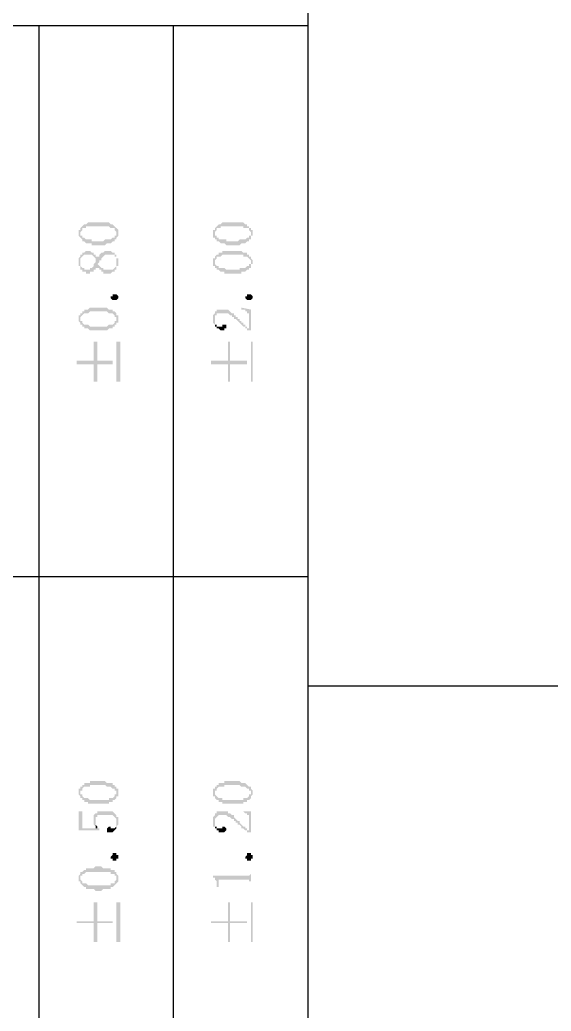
# Model space of a CAD drawing. Header units: inches. Extents: x 3613 to 8393, y -2205 to -794.
# Drawn here: x 7985.95 to 7998.61, y -1090.53 to -1066.9 of the extents above; entities that cross this region are included whole.
import ezdxf

# ---------------------------------------------------------------- set-up
doc = ezdxf.new("R2010")
doc.units = ezdxf.units.IN
doc.header["$MEASUREMENT"] = 0

msp = doc.modelspace()

# ---------------------------------------------------------------- hatches: boundary and pattern name
at = {"transparency": 33554559}
for points in [[(7987.349, -1072.003), (7987.349, -1072.048), (7987.394, -1072.093), (7987.394, -1072.003), (7987.394, -1071.958), (7987.394, -1071.958), (7987.439, -1071.912), (7987.439, -1071.867), (7987.529, -1071.867), (7987.529, -1071.822), (7988.071, -1071.822), (7988.116, -1071.867), (7988.206, -1071.867), (7988.206, -1071.912), (7988.206, -1071.912), (7988.252, -1071.958), (7988.252, -1072.003), (7988.252, -1071.867), (7988.252, -1071.867), (7988.206, -1071.822), (7988.206, -1071.822), (7988.161, -1071.777), (7988.116, -1071.777), (7988.071, -1071.732), (7987.575, -1071.732), (7987.529, -1071.777), (7987.484, -1071.777), (7987.439, -1071.822), (7987.439, -1071.822), (7987.394, -1071.867), (7987.394, -1071.912), (7987.349, -1071.912), (7987.349, -1071.958), (7987.349, -1071.958)], [(7987.394, -1072.093), (7987.439, -1072.138), (7987.439, -1072.183), (7987.484, -1072.183), (7987.529, -1072.228), (7987.665, -1072.228), (7987.665, -1072.274), (7987.981, -1072.274), (7988.026, -1072.228), (7988.116, -1072.228), (7988.161, -1072.183), (7988.206, -1072.183), (7988.206, -1072.138), (7988.252, -1072.138), (7988.252, -1072.093), (7988.252, -1072.093), (7988.297, -1072.048), (7988.297, -1072.003), (7988.297, -1071.958), (7988.297, -1071.912), (7988.297, -1071.912), (7988.252, -1071.867), (7988.252, -1072.003), (7988.252, -1072.048), (7988.206, -1072.048), (7988.206, -1072.093), (7988.161, -1072.093), (7988.116, -1072.138), (7987.981, -1072.138), (7987.936, -1072.183), (7987.665, -1072.183), (7987.665, -1072.138), (7987.529, -1072.138), (7987.484, -1072.093), (7987.439, -1072.093), (7987.439, -1072.048), (7987.394, -1072.048), (7987.394, -1072.003), (7987.394, -1072.003)], [(7990.553, -1072.003), (7990.553, -1072.093), (7990.598, -1072.093), (7990.598, -1072.003), (7990.598, -1071.958), (7990.598, -1071.958), (7990.644, -1071.912), (7990.644, -1071.867), (7990.734, -1071.867), (7990.734, -1071.822), (7991.275, -1071.822), (7991.275, -1071.867), (7991.411, -1071.867), (7991.411, -1071.912), (7991.411, -1071.912), (7991.456, -1071.958), (7991.456, -1072.003), (7991.456, -1071.867), (7991.411, -1071.867), (7991.411, -1071.822), (7991.366, -1071.822), (7991.366, -1071.777), (7991.321, -1071.777), (7991.275, -1071.732), (7990.779, -1071.732), (7990.734, -1071.777), (7990.689, -1071.777), (7990.644, -1071.822), (7990.644, -1071.822), (7990.598, -1071.867), (7990.598, -1071.912), (7990.553, -1071.912), (7990.553, -1071.958), (7990.553, -1071.958)], [(7990.598, -1072.093), (7990.598, -1072.138), (7990.644, -1072.138), (7990.644, -1072.183), (7990.689, -1072.183), (7990.734, -1072.228), (7990.824, -1072.228), (7990.869, -1072.274), (7991.185, -1072.274), (7991.23, -1072.228), (7991.321, -1072.228), (7991.366, -1072.183), (7991.411, -1072.183), (7991.411, -1072.138), (7991.456, -1072.138), (7991.456, -1072.093), (7991.456, -1072.048), (7991.501, -1072.048), (7991.501, -1072.003), (7991.501, -1071.958), (7991.501, -1071.912), (7991.456, -1071.912), (7991.456, -1071.867), (7991.456, -1072.003), (7991.456, -1072.048), (7991.411, -1072.048), (7991.411, -1072.093), (7991.366, -1072.093), (7991.321, -1072.138), (7991.185, -1072.138), (7991.14, -1072.183), (7990.869, -1072.183), (7990.869, -1072.138), (7990.689, -1072.138), (7990.689, -1072.093), (7990.644, -1072.093), (7990.644, -1072.048), (7990.598, -1072.048), (7990.598, -1072.003), (7990.598, -1072.003)], [(7987.349, -1072.68), (7987.349, -1072.77), (7987.394, -1072.77), (7987.394, -1072.815), (7987.394, -1072.86), (7987.439, -1072.86), (7987.439, -1072.905), (7987.529, -1072.905), (7987.529, -1072.95), (7987.62, -1072.95), (7987.62, -1072.905), (7987.71, -1072.905), (7987.71, -1072.86), (7987.755, -1072.86), (7987.755, -1072.815), (7987.8, -1072.815), (7987.8, -1072.77), (7987.8, -1072.815), (7987.8, -1072.725), (7987.8, -1072.725), (7987.845, -1072.68), (7987.845, -1072.635), (7987.89, -1072.635), (7987.89, -1072.589), (7987.89, -1072.589), (7987.936, -1072.544), (7987.936, -1072.544), (7987.981, -1072.499), (7988.206, -1072.499), (7988.206, -1072.544), (7988.252, -1072.544), (7988.252, -1072.635), (7988.252, -1072.815), (7988.252, -1072.77), (7988.297, -1072.77), (7988.297, -1072.725), (7988.297, -1072.635), (7988.297, -1072.589), (7988.252, -1072.589), (7988.252, -1072.544), (7988.252, -1072.499), (7988.206, -1072.499), (7988.206, -1072.454), (7988.161, -1072.454), (7988.116, -1072.409), (7987.981, -1072.409), (7987.936, -1072.454), (7987.89, -1072.454), (7987.845, -1072.499), (7987.845, -1072.544), (7987.8, -1072.544), (7987.8, -1072.589), (7987.8, -1072.544), (7987.755, -1072.635), (7987.755, -1072.68), (7987.755, -1072.68), (7987.71, -1072.725), (7987.71, -1072.77), (7987.71, -1072.77), (7987.665, -1072.815), (7987.62, -1072.815), (7987.62, -1072.86), (7987.484, -1072.86), (7987.484, -1072.815), (7987.439, -1072.815), (7987.394, -1072.77), (7987.394, -1072.725), (7987.394, -1072.544), (7987.394, -1072.544), (7987.349, -1072.589), (7987.349, -1072.635), (7987.349, -1072.635)], [(7987.394, -1072.544), (7987.394, -1072.68), (7987.394, -1072.635), (7987.394, -1072.589), (7987.394, -1072.589), (7987.439, -1072.544), (7987.439, -1072.544), (7987.484, -1072.499), (7987.665, -1072.499), (7987.71, -1072.544), (7987.71, -1072.544), (7987.755, -1072.589), (7987.755, -1072.635), (7987.8, -1072.544), (7987.755, -1072.544), (7987.755, -1072.499), (7987.71, -1072.499), (7987.71, -1072.454), (7987.665, -1072.454), (7987.62, -1072.409), (7987.529, -1072.409), (7987.484, -1072.454), (7987.439, -1072.454), (7987.439, -1072.499), (7987.394, -1072.499)], [(7990.553, -1072.68), (7990.553, -1072.725), (7990.553, -1072.77), (7990.598, -1072.77), (7990.598, -1072.815), (7990.598, -1072.68), (7990.598, -1072.635), (7990.598, -1072.635), (7990.644, -1072.589), (7990.644, -1072.544), (7990.734, -1072.544), (7990.779, -1072.499), (7991.275, -1072.499), (7991.275, -1072.544), (7991.366, -1072.544), (7991.411, -1072.589), (7991.411, -1072.589), (7991.456, -1072.635), (7991.456, -1072.68), (7991.456, -1072.544), (7991.411, -1072.544), (7991.411, -1072.499), (7991.366, -1072.499), (7991.366, -1072.454), (7991.275, -1072.454), (7991.23, -1072.409), (7990.779, -1072.409), (7990.779, -1072.454), (7990.689, -1072.454), (7990.689, -1072.499), (7990.644, -1072.499), (7990.598, -1072.544), (7990.598, -1072.589), (7990.553, -1072.589), (7990.553, -1072.635), (7990.553, -1072.635)], [(7990.598, -1072.815), (7990.644, -1072.815), (7990.644, -1072.86), (7990.689, -1072.86), (7990.734, -1072.905), (7990.824, -1072.905), (7990.824, -1072.95), (7991.23, -1072.95), (7991.23, -1072.905), (7991.321, -1072.905), (7991.366, -1072.86), (7991.411, -1072.86), (7991.411, -1072.815), (7991.456, -1072.815), (7991.456, -1072.77), (7991.456, -1072.725), (7991.501, -1072.725), (7991.501, -1072.68), (7991.501, -1072.635), (7991.501, -1072.635), (7991.456, -1072.589), (7991.456, -1072.544), (7991.456, -1072.68), (7991.456, -1072.725), (7991.411, -1072.725), (7991.411, -1072.77), (7991.366, -1072.77), (7991.321, -1072.815), (7991.185, -1072.815), (7991.185, -1072.86), (7990.869, -1072.86), (7990.824, -1072.815), (7990.689, -1072.815), (7990.689, -1072.77), (7990.644, -1072.77), (7990.598, -1072.725), (7990.598, -1072.68), (7990.598, -1072.68)], [(7987.8, -1072.815), (7987.845, -1072.815), (7987.845, -1072.86), (7987.89, -1072.86), (7987.89, -1072.905), (7987.936, -1072.905), (7987.936, -1072.95), (7988.116, -1072.95), (7988.161, -1072.905), (7988.206, -1072.905), (7988.206, -1072.86), (7988.252, -1072.86), (7988.252, -1072.815), (7988.252, -1072.68), (7988.252, -1072.77), (7988.252, -1072.77), (7988.206, -1072.815), (7988.206, -1072.815), (7988.161, -1072.86), (7987.936, -1072.86), (7987.936, -1072.815), (7987.89, -1072.815), (7987.845, -1072.77), (7987.845, -1072.77), (7987.8, -1072.725)], [(7988.297, -1073.537), (7988.297, -1073.537), (7988.252, -1073.582), (7988.161, -1073.582), (7988.116, -1073.537), (7988.116, -1073.492), (7988.161, -1073.492), (7988.161, -1073.447), (7988.252, -1073.447), (7988.297, -1073.492), (7988.297, -1073.537)], [(7991.501, -1073.537), (7991.501, -1073.537), (7991.456, -1073.582), (7991.366, -1073.582), (7991.321, -1073.537), (7991.321, -1073.492), (7991.366, -1073.492), (7991.366, -1073.447), (7991.456, -1073.447), (7991.501, -1073.492), (7991.501, -1073.537)], [(7987.349, -1074.034), (7987.349, -1074.079), (7987.349, -1074.079), (7987.394, -1074.124), (7987.394, -1074.169), (7987.394, -1074.034), (7987.394, -1073.989), (7987.394, -1073.989), (7987.439, -1073.943), (7987.439, -1073.943), (7987.484, -1073.898), (7987.575, -1073.898), (7987.62, -1073.853), (7988.026, -1073.853), (7988.071, -1073.898), (7988.161, -1073.898), (7988.206, -1073.943), (7988.206, -1073.989), (7988.252, -1073.989), (7988.252, -1074.034), (7988.252, -1073.898), (7988.252, -1073.898), (7988.206, -1073.853), (7988.161, -1073.853), (7988.161, -1073.808), (7988.071, -1073.808), (7988.026, -1073.763), (7987.62, -1073.763), (7987.575, -1073.808), (7987.484, -1073.808), (7987.484, -1073.853), (7987.439, -1073.853), (7987.439, -1073.898), (7987.394, -1073.898), (7987.394, -1073.943), (7987.349, -1073.943), (7987.349, -1073.989), (7987.349, -1073.989)], [(7990.553, -1074.034), (7990.553, -1074.079), (7990.553, -1074.124), (7990.553, -1074.124), (7990.598, -1074.169), (7990.598, -1074.034), (7990.598, -1073.943), (7990.644, -1073.943), (7990.644, -1073.898), (7990.914, -1073.898), (7990.959, -1073.943), (7991.005, -1073.943), (7991.005, -1073.989), (7991.05, -1073.989), (7991.05, -1074.034), (7991.095, -1074.034), (7991.14, -1074.079), (7991.14, -1074.079), (7991.185, -1074.124), (7991.185, -1074.124), (7991.23, -1074.169), (7991.23, -1074.169), (7991.275, -1074.214), (7991.321, -1074.214), (7991.321, -1074.259), (7991.366, -1074.259), (7991.366, -1074.304), (7991.411, -1074.304), (7991.411, -1074.259), (7991.366, -1074.259), (7991.366, -1074.214), (7991.321, -1074.214), (7991.321, -1074.169), (7991.275, -1074.169), (7991.275, -1074.124), (7991.23, -1074.124), (7991.23, -1074.079), (7991.185, -1074.079), (7991.185, -1074.034), (7991.14, -1074.034), (7991.14, -1073.989), (7991.095, -1073.989), (7991.095, -1073.943), (7991.05, -1073.943), (7991.05, -1073.898), (7991.005, -1073.898), (7990.959, -1073.853), (7990.959, -1073.853), (7990.914, -1073.808), (7990.644, -1073.808), (7990.644, -1073.853), (7990.598, -1073.853), (7990.598, -1073.898), (7990.598, -1073.898), (7990.553, -1073.943), (7990.553, -1073.989), (7990.553, -1073.989)], [(7991.23, -1073.763), (7991.23, -1073.808), (7991.321, -1073.808), (7991.321, -1073.853), (7991.366, -1073.853), (7991.366, -1073.898), (7991.411, -1073.898), (7991.411, -1074.304), (7991.456, -1074.304), (7991.456, -1073.808)], [(7987.394, -1074.169), (7987.439, -1074.169), (7987.439, -1074.214), (7987.484, -1074.214), (7987.484, -1074.259), (7987.575, -1074.259), (7987.62, -1074.304), (7988.026, -1074.304), (7988.071, -1074.259), (7988.161, -1074.259), (7988.161, -1074.214), (7988.206, -1074.214), (7988.206, -1074.169), (7988.252, -1074.169), (7988.252, -1074.124), (7988.297, -1074.124), (7988.297, -1074.079), (7988.297, -1074.034), (7988.297, -1073.989), (7988.297, -1073.943), (7988.252, -1073.943), (7988.252, -1073.898), (7988.252, -1074.034), (7988.252, -1074.079), (7988.206, -1074.079), (7988.206, -1074.124), (7988.206, -1074.124), (7988.161, -1074.169), (7988.071, -1074.169), (7988.026, -1074.214), (7987.62, -1074.214), (7987.575, -1074.169), (7987.484, -1074.169), (7987.439, -1074.124), (7987.439, -1074.079), (7987.394, -1074.079), (7987.394, -1074.034), (7987.394, -1074.034)], [(7990.598, -1074.169), (7990.598, -1074.214), (7990.644, -1074.214), (7990.644, -1074.259), (7990.689, -1074.259), (7990.734, -1074.304), (7990.824, -1074.304), (7990.824, -1074.259), (7990.869, -1074.259), (7990.869, -1074.214), (7990.869, -1074.169), (7990.779, -1074.169), (7990.779, -1074.214), (7990.644, -1074.214), (7990.644, -1074.169), (7990.598, -1074.169), (7990.598, -1074.124), (7990.598, -1074.034)], [(7987.304, -1075.027), (7987.304, -1075.117), (7987.71, -1075.117), (7987.71, -1075.523), (7987.8, -1075.523), (7987.8, -1075.117), (7988.161, -1075.117), (7988.161, -1075.027), (7987.8, -1075.027), (7987.8, -1074.575), (7987.71, -1074.575), (7987.71, -1075.027)], [(7988.342, -1075.523), (7988.342, -1074.575), (7988.252, -1074.575), (7988.252, -1075.523)], [(7990.508, -1075.027), (7990.508, -1075.117), (7990.914, -1075.117), (7990.914, -1075.523), (7990.959, -1075.523), (7990.959, -1075.117), (7991.366, -1075.117), (7991.366, -1075.027), (7990.959, -1075.027), (7990.959, -1074.575), (7990.914, -1074.575), (7990.914, -1075.027)], [(7991.501, -1075.523), (7991.501, -1074.575), (7991.456, -1074.575), (7991.456, -1075.523)], [(7987.349, -1085.317), (7987.349, -1085.362), (7987.349, -1085.362), (7987.394, -1085.407), (7987.394, -1085.452), (7987.394, -1085.317), (7987.394, -1085.272), (7987.439, -1085.272), (7987.439, -1085.226), (7987.439, -1085.226), (7987.484, -1085.181), (7987.62, -1085.181), (7987.62, -1085.136), (7987.981, -1085.136), (7988.026, -1085.181), (7988.116, -1085.181), (7988.161, -1085.226), (7988.206, -1085.226), (7988.206, -1085.272), (7988.252, -1085.272), (7988.252, -1085.317), (7988.252, -1085.181), (7988.206, -1085.181), (7988.206, -1085.136), (7988.161, -1085.136), (7988.161, -1085.091), (7988.026, -1085.091), (7987.981, -1085.046), (7987.62, -1085.046), (7987.62, -1085.091), (7987.484, -1085.091), (7987.484, -1085.136), (7987.439, -1085.136), (7987.439, -1085.181), (7987.394, -1085.181), (7987.394, -1085.226), (7987.349, -1085.226)], [(7990.553, -1085.317), (7990.553, -1085.362), (7990.553, -1085.407), (7990.598, -1085.407), (7990.598, -1085.452), (7990.598, -1085.317), (7990.598, -1085.272), (7990.644, -1085.272), (7990.644, -1085.226), (7990.644, -1085.226), (7990.689, -1085.181), (7990.824, -1085.181), (7990.824, -1085.136), (7991.185, -1085.136), (7991.23, -1085.181), (7991.321, -1085.181), (7991.366, -1085.226), (7991.411, -1085.226), (7991.411, -1085.272), (7991.456, -1085.272), (7991.456, -1085.317), (7991.456, -1085.181), (7991.411, -1085.181), (7991.366, -1085.136), (7991.366, -1085.136), (7991.321, -1085.091), (7991.23, -1085.091), (7991.185, -1085.046), (7990.824, -1085.046), (7990.824, -1085.091), (7990.689, -1085.091), (7990.689, -1085.136), (7990.644, -1085.136), (7990.644, -1085.181), (7990.598, -1085.181), (7990.598, -1085.226), (7990.553, -1085.226)], [(7987.394, -1085.452), (7987.439, -1085.452), (7987.439, -1085.497), (7987.484, -1085.497), (7987.484, -1085.542), (7987.575, -1085.542), (7987.575, -1085.587), (7988.071, -1085.587), (7988.071, -1085.542), (7988.161, -1085.542), (7988.161, -1085.497), (7988.206, -1085.497), (7988.252, -1085.452), (7988.252, -1085.407), (7988.297, -1085.407), (7988.297, -1085.362), (7988.297, -1085.317), (7988.297, -1085.272), (7988.297, -1085.226), (7988.252, -1085.226), (7988.252, -1085.181), (7988.252, -1085.362), (7988.206, -1085.362), (7988.206, -1085.407), (7988.206, -1085.407), (7988.161, -1085.452), (7988.071, -1085.452), (7988.071, -1085.497), (7987.62, -1085.497), (7987.575, -1085.452), (7987.484, -1085.452), (7987.439, -1085.407), (7987.439, -1085.362), (7987.394, -1085.362), (7987.394, -1085.317)], [(7990.598, -1085.452), (7990.598, -1085.452), (7990.644, -1085.497), (7990.689, -1085.497), (7990.689, -1085.542), (7990.779, -1085.542), (7990.779, -1085.587), (7991.275, -1085.587), (7991.275, -1085.542), (7991.366, -1085.542), (7991.366, -1085.497), (7991.411, -1085.497), (7991.456, -1085.452), (7991.456, -1085.407), (7991.456, -1085.407), (7991.501, -1085.362), (7991.501, -1085.317), (7991.501, -1085.272), (7991.501, -1085.272), (7991.456, -1085.226), (7991.456, -1085.181), (7991.456, -1085.362), (7991.411, -1085.362), (7991.411, -1085.407), (7991.411, -1085.407), (7991.366, -1085.452), (7991.275, -1085.452), (7991.275, -1085.497), (7990.779, -1085.497), (7990.779, -1085.452), (7990.689, -1085.452), (7990.644, -1085.407), (7990.644, -1085.407), (7990.598, -1085.362), (7990.598, -1085.317)], [(7987.349, -1085.768), (7987.349, -1086.219), (7987.845, -1086.219), (7987.845, -1086.174), (7987.439, -1086.174), (7987.439, -1085.768)], [(7987.71, -1085.994), (7987.71, -1086.039), (7987.71, -1086.084), (7987.71, -1086.084), (7987.755, -1086.129), (7987.755, -1085.994), (7987.755, -1085.949), (7987.755, -1085.903), (7987.8, -1085.903), (7987.8, -1085.858), (7988.161, -1085.858), (7988.206, -1085.903), (7988.206, -1085.903), (7988.252, -1085.949), (7988.252, -1086.129), (7988.252, -1086.129), (7988.297, -1086.084), (7988.297, -1086.039), (7988.297, -1085.949), (7988.297, -1085.903), (7988.252, -1085.903), (7988.252, -1085.858), (7988.252, -1085.858), (7988.206, -1085.813), (7988.206, -1085.813), (7988.161, -1085.768), (7987.8, -1085.768), (7987.8, -1085.813), (7987.755, -1085.813), (7987.71, -1085.858), (7987.71, -1085.903), (7987.71, -1085.949)], [(7990.553, -1085.994), (7990.553, -1086.039), (7990.553, -1086.129), (7990.598, -1086.129), (7990.598, -1085.994), (7990.598, -1085.949), (7990.598, -1085.949), (7990.644, -1085.903), (7990.644, -1085.903), (7990.689, -1085.858), (7990.869, -1085.858), (7990.914, -1085.903), (7990.959, -1085.903), (7991.005, -1085.949), (7991.05, -1085.949), (7991.05, -1085.994), (7991.095, -1085.994), (7991.095, -1086.039), (7991.14, -1086.039), (7991.14, -1086.084), (7991.185, -1086.084), (7991.23, -1086.129), (7991.23, -1086.174), (7991.275, -1086.174), (7991.321, -1086.219), (7991.366, -1086.219), (7991.366, -1086.264), (7991.411, -1086.264), (7991.411, -1086.219), (7991.366, -1086.219), (7991.366, -1086.174), (7991.321, -1086.174), (7991.321, -1086.129), (7991.275, -1086.129), (7991.23, -1086.084), (7991.23, -1086.084), (7991.185, -1086.039), (7991.185, -1085.994), (7991.14, -1085.994), (7991.095, -1085.949), (7991.095, -1085.949), (7991.05, -1085.903), (7991.05, -1085.858), (7991.005, -1085.858), (7990.959, -1085.813), (7990.914, -1085.813), (7990.914, -1085.768), (7990.644, -1085.768), (7990.644, -1085.813), (7990.598, -1085.813), (7990.598, -1085.858), (7990.598, -1085.858), (7990.553, -1085.903)], [(7991.23, -1085.768), (7991.275, -1085.768), (7991.321, -1085.813), (7991.366, -1085.813), (7991.366, -1085.858), (7991.411, -1085.858), (7991.411, -1086.264), (7991.456, -1086.264), (7991.456, -1085.768)], [(7987.755, -1086.129), (7987.755, -1086.174), (7987.8, -1086.174), (7987.8, -1086.129), (7987.8, -1086.129), (7987.755, -1086.084), (7987.755, -1086.039), (7987.755, -1085.994)], [(7988.026, -1086.219), (7988.026, -1086.264), (7988.161, -1086.264), (7988.206, -1086.219), (7988.206, -1086.219), (7988.252, -1086.174), (7988.252, -1086.039), (7988.252, -1086.084), (7988.252, -1086.129), (7988.252, -1086.129), (7988.206, -1086.174), (7988.116, -1086.174), (7988.116, -1086.129), (7988.071, -1086.129), (7988.026, -1086.174), (7988.026, -1086.174)], [(7990.598, -1086.129), (7990.598, -1086.174), (7990.644, -1086.174), (7990.644, -1086.219), (7990.689, -1086.219), (7990.689, -1086.264), (7990.824, -1086.264), (7990.869, -1086.219), (7990.869, -1086.174), (7990.869, -1086.174), (7990.824, -1086.129), (7990.779, -1086.129), (7990.779, -1086.174), (7990.644, -1086.174), (7990.644, -1086.129), (7990.598, -1086.129), (7990.598, -1086.084), (7990.598, -1086.039), (7990.598, -1086.039)], [(7988.297, -1086.851), (7988.297, -1086.896), (7988.252, -1086.896), (7988.252, -1086.941), (7988.161, -1086.941), (7988.161, -1086.896), (7988.116, -1086.896), (7988.116, -1086.851), (7988.116, -1086.851), (7988.161, -1086.806), (7988.161, -1086.761), (7988.252, -1086.761), (7988.252, -1086.806), (7988.297, -1086.806), (7988.297, -1086.851)], [(7991.501, -1086.851), (7991.501, -1086.896), (7991.456, -1086.896), (7991.456, -1086.941), (7991.366, -1086.941), (7991.366, -1086.896), (7991.321, -1086.896), (7991.321, -1086.851), (7991.321, -1086.851), (7991.366, -1086.806), (7991.366, -1086.761), (7991.456, -1086.761), (7991.456, -1086.806), (7991.501, -1086.806), (7991.501, -1086.851)], [(7987.349, -1087.348), (7987.349, -1087.393), (7987.349, -1087.438), (7987.394, -1087.438), (7987.394, -1087.483), (7987.394, -1087.348), (7987.394, -1087.303), (7987.439, -1087.303), (7987.439, -1087.257), (7987.484, -1087.257), (7987.529, -1087.212), (7988.116, -1087.212), (7988.116, -1087.257), (7988.206, -1087.257), (7988.206, -1087.303), (7988.252, -1087.303), (7988.252, -1087.348), (7988.252, -1087.212), (7988.206, -1087.212), (7988.206, -1087.167), (7988.116, -1087.167), (7988.116, -1087.122), (7987.936, -1087.122), (7987.89, -1087.077), (7987.755, -1087.077), (7987.71, -1087.122), (7987.529, -1087.122), (7987.529, -1087.167), (7987.484, -1087.167), (7987.439, -1087.212), (7987.394, -1087.212), (7987.394, -1087.257), (7987.394, -1087.257), (7987.349, -1087.303)], [(7987.394, -1087.483), (7987.439, -1087.528), (7987.439, -1087.528), (7987.484, -1087.573), (7987.529, -1087.573), (7987.529, -1087.618), (7987.71, -1087.618), (7987.755, -1087.664), (7987.89, -1087.664), (7987.936, -1087.618), (7988.116, -1087.618), (7988.116, -1087.573), (7988.161, -1087.573), (7988.206, -1087.528), (7988.206, -1087.528), (7988.252, -1087.483), (7988.252, -1087.483), (7988.297, -1087.438), (7988.297, -1087.348), (7988.297, -1087.303), (7988.297, -1087.303), (7988.252, -1087.257), (7988.252, -1087.393), (7988.252, -1087.393), (7988.206, -1087.438), (7988.206, -1087.483), (7988.116, -1087.483), (7988.116, -1087.528), (7987.575, -1087.528), (7987.529, -1087.483), (7987.439, -1087.483), (7987.439, -1087.438), (7987.439, -1087.438), (7987.394, -1087.393), (7987.394, -1087.348)], [(7990.553, -1087.303), (7990.553, -1087.348), (7990.598, -1087.348), (7990.598, -1087.393), (7990.598, -1087.393), (7990.644, -1087.438), (7990.644, -1087.573), (7990.689, -1087.573), (7990.689, -1087.438), (7990.689, -1087.393), (7991.411, -1087.393), (7991.411, -1087.438), (7991.456, -1087.438), (7991.456, -1087.573), (7991.456, -1087.167), (7991.456, -1087.257), (7991.456, -1087.257), (7991.411, -1087.303), (7991.366, -1087.303)], [(7987.304, -1088.386), (7987.304, -1088.431), (7987.71, -1088.431), (7987.71, -1088.882), (7987.8, -1088.882), (7987.8, -1088.431), (7988.161, -1088.431), (7988.161, -1088.386), (7987.8, -1088.386), (7987.8, -1087.934), (7987.71, -1087.934), (7987.71, -1088.386)], [(7988.342, -1088.882), (7988.342, -1087.934), (7988.252, -1087.934), (7988.252, -1088.882)], [(7990.508, -1088.386), (7990.508, -1088.431), (7990.914, -1088.431), (7990.914, -1088.882), (7990.959, -1088.882), (7990.959, -1088.431), (7991.366, -1088.431), (7991.366, -1088.386), (7990.959, -1088.386), (7990.959, -1087.934), (7990.914, -1087.934), (7990.914, -1088.386)], [(7991.501, -1088.882), (7991.501, -1087.934), (7991.456, -1087.934), (7991.456, -1088.882)]]:
    msp.add_hatch(color=256, dxfattribs=at).paths.add_polyline_path(points)

# ---------------------------------------------------------------- linework, layer by layer
msp.add_line((7992.81, -1082.777), (8389.248, -1082.777))
for points in [[(7992.81, -894.646), (7992.81, -1181.386)], [(7979.992, -1067.038), (7992.81, -1067.038)], [(7986.401, -1067.038), (7986.401, -1160.056)], [(7989.605, -1067.038), (7989.605, -1160.056)], [(7979.992, -1080.172), (7992.81, -1080.172)]]:
    msp.add_lwpolyline(points)

doc.saveas('drawing.dxf')
